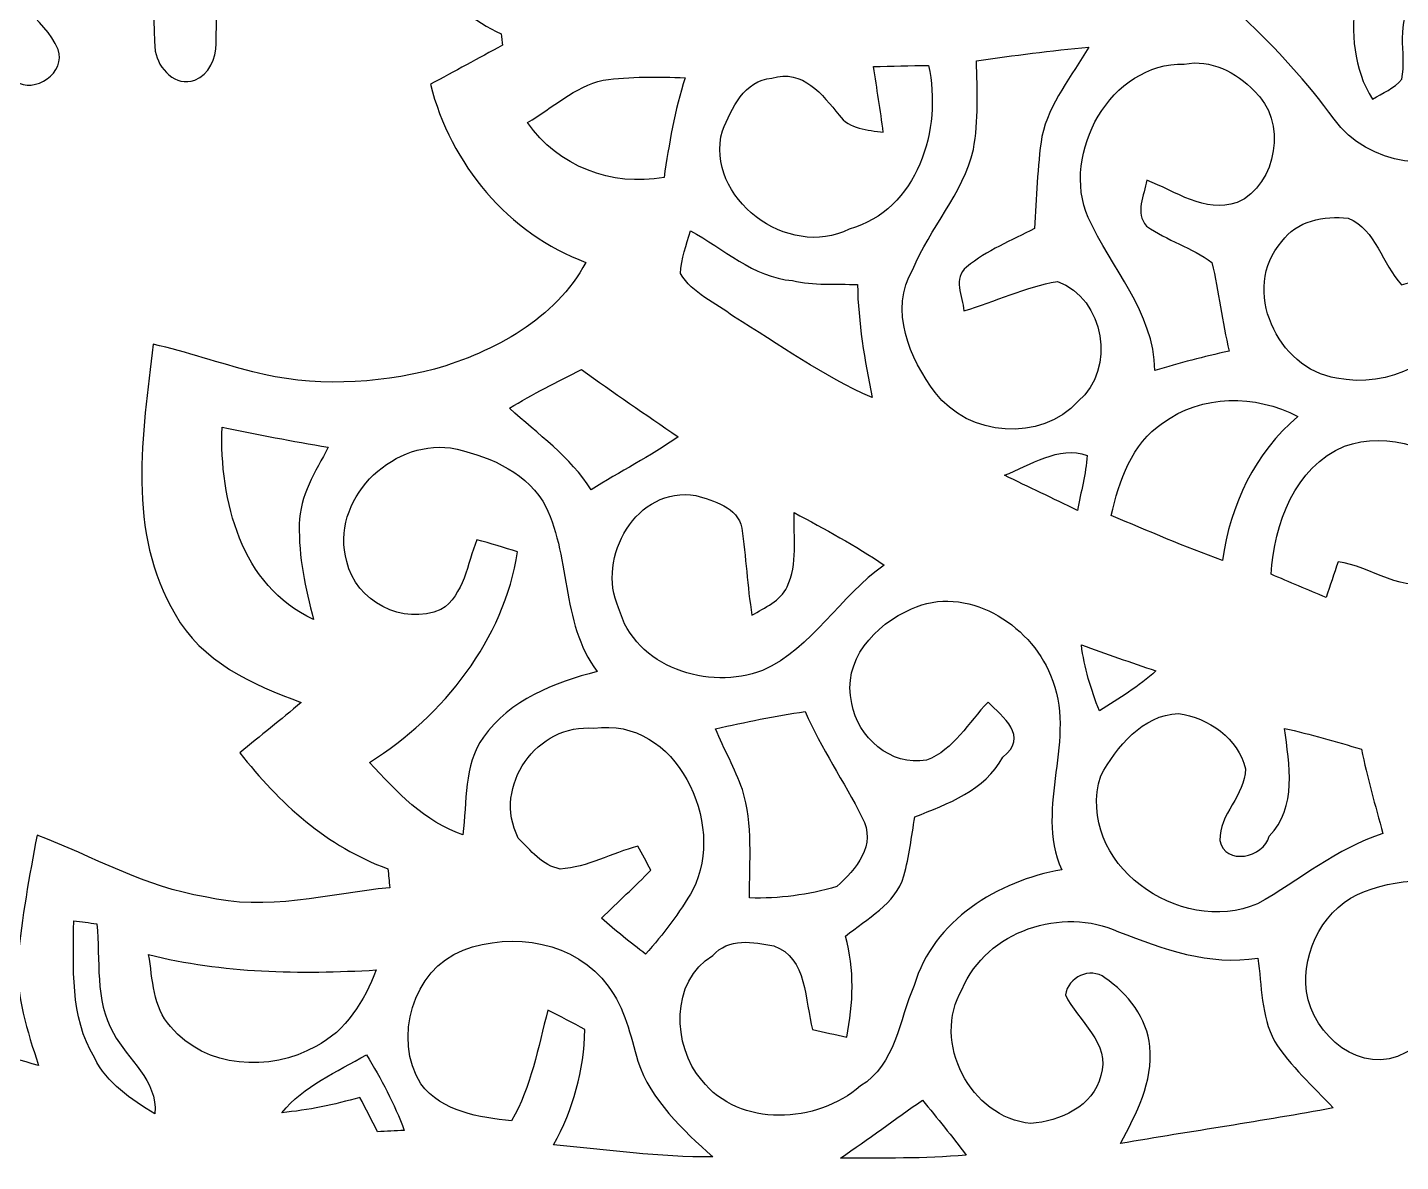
# Model space of a CAD drawing. Header units: centimetres. Extents: x -15.2 to 15.2, y -15.3 to 15.2.
# Drawn here: x -8.37 to 0.16, y -7.15 to -0.11 of the extents above; entities that cross this region are included whole.
import ezdxf

# ---------------------------------------------------------------- set-up
doc = ezdxf.new("R2010")
doc.units = ezdxf.units.CM
doc.header["$MEASUREMENT"] = 0
doc.layers.add('Camada 1', color=7, linetype='Continuous')

msp = doc.modelspace()

# ---------------------------------------------------------------- linework, layer by layer
at = {"layer": 'Camada 1', "color": 167}
for points, knots in [([(-0.56621, 15.02551), (2.22497, 15.15604), (5.03837, 14.45683), (7.46337, 13.07359), (7.46337, 13.07359), (9.34367, 11.98633), (11.00208, 10.50572), (12.25726, 8.72984), (12.25726, 8.72984), (13.19812, 7.40939), (13.92767, 5.93619), (14.39686, 4.38362), (14.39686, 4.38362), (14.76199, 3.21522), (14.93802, 1.99637), (15.02551, 0.77788), (15.02551, 0.77788), (15.1638, -1.61819), (14.6872, -4.03895), (13.70154, -6.22441), (13.70154, -6.22441), (12.89156, -8.02781), (11.69882, -9.64953), (10.26407, -11.00561), (10.26407, -11.00561), (8.77429, -12.40155), (6.99311, -13.48211), (5.0733, -14.17391), (5.0733, -14.17391), (3.88796, -14.599), (2.64513, -14.85547), (1.39206, -14.97048), (1.39206, -14.97048), (-1.63019, -15.27845), (-4.7244, -14.56761), (-7.36247, -13.07712), (-7.36247, -13.07712), (-8.99336, -12.11439), (-10.48068, -10.88778), (-11.65154, -9.39341), (-11.65154, -9.39341), (-13.47435, -7.12964), (-14.60394, -4.32259), (-14.86994, -1.42875), (-14.86994, -1.42875), (-15.19061, 1.68981), (-14.46636, 4.89479), (-12.88662, 7.59742), (-12.88662, 7.59742), (-11.96375, 9.17504), (-10.74879, 10.57839), (-9.32956, 11.7288), (-9.32956, 11.7288), (-7.19667, 13.44859), (-4.58399, 14.5729), (-1.86337, 14.91262), (-1.86337, 14.91262), (-1.43087, 14.95002), (-0.99977, 14.99905), (-0.56621, 15.02551), (-0.56621, 15.02551), (-0.56621, 15.02551), (-0.56621, 15.02551), (-0.56621, 15.02551)], [0, 0, 0, 0, 0.0588235, 0.0588235, 0.0588235, 0.0588235, 0.1176471, 0.1176471, 0.1176471, 0.1176471, 0.1764706, 0.1764706, 0.1764706, 0.1764706, 0.2352941, 0.2352941, 0.2352941, 0.2352941, 0.2941176, 0.2941176, 0.2941176, 0.2941176, 0.3529412, 0.3529412, 0.3529412, 0.3529412, 0.4117647, 0.4117647, 0.4117647, 0.4117647, 0.4705882, 0.4705882, 0.4705882, 0.4705882, 0.5294118, 0.5294118, 0.5294118, 0.5294118, 0.5882353, 0.5882353, 0.5882353, 0.5882353, 0.6470588, 0.6470588, 0.6470588, 0.6470588, 0.7058824, 0.7058824, 0.7058824, 0.7058824, 0.7647059, 0.7647059, 0.7647059, 0.7647059, 0.8235294, 0.8235294, 0.8235294, 0.8235294, 0.8823529, 0.8823529, 0.8823529, 0.8823529, 1, 1, 1, 1]), ([(-8.61624, 1.76671), (-8.62577, 1.26118), (-8.65223, 0.75318), (-8.60249, 0.24871), (-8.60249, 0.24871), (-8.48748, 0.06456), (-8.26982, -0.03916), (-8.18056, -0.24236), (-8.18056, -0.24236), (-8.12659, -0.38418), (-8.32697, -0.52423), (-8.4455, -0.4378), (-8.4455, -0.4378), (-8.58767, -0.34184), (-8.6935, -0.20249), (-8.81662, -0.08502), (-8.81662, -0.08502), (-8.96126, -0.20638), (-9.09673, -0.33973), (-9.2523, -0.44803), (-9.2523, -0.44803), (-9.36907, -0.55033), (-9.53594, -0.31856), (-9.45303, -0.20955), (-9.45303, -0.20955), (-9.36096, -0.00176), (-9.15388, 0.12629), (-9.00924, 0.29528), (-9.00924, 0.29528), (-9.01277, 0.77858), (-9.00994, 1.26224), (-9.03005, 1.74554), (-9.03005, 1.74554), (-9.41705, 1.46156), (-9.72291, 1.08514), (-10.06334, 0.74965), (-10.06334, 0.74965), (-10.06651, 0.45861), (-10.06369, 0.16722), (-10.07745, -0.12383), (-10.07745, -0.12383), (-10.08592, -0.20743), (-10.0711, -0.3362), (-10.15189, -0.39829), (-10.15189, -0.39829), (-10.24255, -0.43674), (-10.34203, -0.40464), (-10.43517, -0.39511), (-10.43517, -0.39511), (-10.45034, -0.15311), (-10.42705, 0.09102), (-10.46515, 0.33126), (-10.46515, 0.33126), (-10.59568, 0.1972), (-10.68952, 0.03598), (-10.77877, -0.12665), (-10.77877, -0.12665), (-10.89096, -0.32456), (-11.09663, -0.43639), (-11.29383, -0.53375), (-11.29383, -0.53375), (-11.29771, -0.55457), (-11.30582, -0.59619), (-11.3097, -0.61701), (-11.3097, -0.61701), (-11.20599, -0.67698), (-11.10015, -0.73378), (-10.99538, -0.79199), (-10.99538, -0.79199), (-11.1065, -0.88089), (-11.23915, -0.93274), (-11.36862, -0.98848), (-11.36862, -0.98848), (-11.37144, -1.01071), (-11.37708, -1.05516), (-11.37991, -1.07703), (-11.37991, -1.07703), (-10.89731, -1.36313), (-10.32616, -1.42416), (-9.77583, -1.38183), (-9.77583, -1.38183), (-9.81075, -1.51447), (-9.85732, -1.65594), (-9.9695, -1.74343), (-9.9695, -1.74343), (-10.12084, -1.85879), (-10.30817, -1.90465), (-10.48914, -1.9491), (-10.48914, -1.9491), (-10.36602, -2.11702), (-10.18611, -2.22709), (-10.02312, -2.35091), (-10.02312, -2.35091), (-10.14801, -2.40736), (-10.2683, -2.48003), (-10.40448, -2.50754), (-10.40448, -2.50754), (-10.61226, -2.59009), (-10.81193, -2.47474), (-11.00843, -2.42182), (-11.00843, -2.42182), (-10.89731, -2.59574), (-10.74173, -2.73368), (-10.60415, -2.88607), (-10.60415, -2.88607), (-10.81052, -3.02683), (-11.06911, -2.98556), (-11.30582, -3.00567), (-11.30582, -3.00567), (-11.02431, -3.37644), (-10.5096, -3.29777), (-10.10497, -3.308), (-10.10497, -3.308), (-10.13107, -3.40607), (-10.15718, -3.50449), (-10.1787, -3.60433), (-10.1787, -3.60433), (-9.78076, -3.7017), (-9.39447, -3.58458), (-9.01771, -3.46675), (-9.01771, -3.46675), (-9.02406, -3.69499), (-9.14541, -3.90772), (-9.33168, -4.0386), (-9.33168, -4.0386), (-9.59203, -4.2986), (-9.98467, -4.17971), (-10.31381, -4.19664), (-10.31381, -4.19664), (-10.16635, -4.39526), (-9.94375, -4.51838), (-9.73067, -4.6355), (-9.73067, -4.6355), (-9.84215, -4.74486), (-9.98255, -4.83694), (-10.14271, -4.84399), (-10.14271, -4.84399), (-10.44293, -4.83729), (-10.7255, -4.72722), (-11.0169, -4.66866), (-11.0169, -4.66866), (-10.96151, -4.81718), (-10.86661, -4.94418), (-10.7696, -5.06765), (-10.7696, -5.06765), (-11.13084, -5.18301), (-11.50091, -5.05954), (-11.8297, -4.90784), (-11.8297, -4.90784), (-11.83499, -5.02391), (-11.84099, -5.13468), (-11.84593, -5.25286), (-11.84593, -5.25286), (-12.10698, -5.1248), (-12.37333, -4.9911), (-12.66825, -4.96641), (-12.66825, -4.96641), (-12.67389, -5.27614), (-12.5857, -5.59047), (-12.40049, -5.84129), (-12.40049, -5.84129), (-12.28513, -5.94431), (-12.09887, -5.89386), (-11.97645, -5.98311), (-11.97645, -5.98311), (-11.83499, -6.12175), (-11.93518, -6.34506), (-11.8297, -6.50064), (-11.8297, -6.50064), (-11.74785, -6.62975), (-11.65472, -6.75428), (-11.53971, -6.85588), (-11.53971, -6.85588), (-11.49562, -6.63116), (-11.43494, -6.40292), (-11.48045, -6.1722), (-11.48045, -6.1722), (-11.49773, -6.03179), (-11.51537, -5.8607), (-11.36826, -5.77709), (-11.36826, -5.77709), (-11.25255, -5.62786), (-11.06099, -5.73687), (-10.96328, -5.84835), (-10.96328, -5.84835), (-10.86379, -5.99264), (-10.98762, -6.16373), (-11.07017, -6.28121), (-11.07017, -6.28121), (-11.21093, -6.45195), (-11.21057, -6.68126), (-11.24021, -6.8894), (-11.24021, -6.8894), (-11.02572, -6.77404), (-10.81088, -6.64316), (-10.66729, -6.44137), (-10.66729, -6.44137), (-10.59392, -6.32707), (-10.45104, -6.23746), (-10.31381, -6.28862), (-10.31381, -6.28862), (-10.14554, -6.33836), (-10.01889, -6.58319), (-10.17834, -6.7183), (-10.17834, -6.7183), (-10.23585, -6.85094), (-10.38472, -6.82837), (-10.49937, -6.84706), (-10.49937, -6.84706), (-10.71421, -6.85659), (-10.8779, -7.02098), (-11.04653, -7.13211), (-11.04653, -7.13211), (-10.9093, -7.23406), (-10.73644, -7.27181), (-10.56958, -7.29227), (-10.56958, -7.29227), (-10.39424, -7.31097), (-10.21927, -7.16986), (-10.04958, -7.26193), (-10.04958, -7.26193), (-9.91341, -7.37623), (-9.89259, -7.62459), (-10.04217, -7.73783), (-10.04217, -7.73783), (-10.15118, -7.83519), (-10.30041, -7.73924), (-10.414, -7.69303), (-10.414, -7.69303), (-10.63554, -7.57449), (-10.88425, -7.51699), (-11.13331, -7.49512), (-11.13331, -7.49512), (-11.08357, -7.63623), (-11.00737, -7.7657), (-10.92764, -7.89234), (-10.92764, -7.89234), (-10.8331, -8.04827), (-10.61755, -8.07896), (-10.53888, -8.24794), (-10.53888, -8.24794), (-10.45104, -8.40387), (-10.70187, -8.55874), (-10.58157, -8.70902), (-10.58157, -8.70902), (-10.44258, -8.90764), (-10.26195, -9.07344), (-10.09615, -9.24983), (-10.09615, -9.24983), (-9.52147, -9.84179), (-8.9348, -10.43164), (-8.24477, -10.8906), (-8.24477, -10.8906), (-7.80062, -11.25185), (-7.35013, -11.64026), (-6.78074, -11.78489), (-6.78074, -11.78489), (-6.30731, -11.84734), (-5.84341, -11.70023), (-5.37845, -11.63391), (-5.37845, -11.63391), (-4.77167, -11.58557), (-4.16701, -11.67518), (-3.56835, -11.76091), (-3.56835, -11.76091), (-3.25826, -11.80818), (-2.94181, -11.89426), (-2.62678, -11.83922), (-2.62678, -11.83922), (-2.43064, -11.77996), (-2.28212, -11.61239), (-2.17734, -11.4427), (-2.17734, -11.4427), (-1.94169, -11.11215), (-1.86161, -10.6994), (-1.83056, -10.30252), (-1.83056, -10.30252), (-2.08527, -10.41612), (-2.30964, -10.58686), (-2.56681, -10.69587), (-2.56681, -10.69587), (-2.71357, -10.75725), (-2.90054, -10.75267), (-3.02507, -10.64613), (-3.02507, -10.64613), (-3.21134, -10.49126), (-3.36656, -10.30429), (-3.51437, -10.11379), (-3.51437, -10.11379), (-3.87491, -10.30393), (-4.24392, -10.56393), (-4.67431, -10.49655), (-4.67431, -10.49655), (-5.00451, -10.50114), (-5.24969, -10.23091), (-5.3975, -9.96491), (-5.3975, -9.96491), (-5.7404, -10.00019), (-6.09459, -10.08133), (-6.43043, -9.95362), (-6.43043, -9.95362), (-6.7758, -9.82274), (-7.16351, -9.71409), (-7.41504, -9.42587), (-7.41504, -9.42587), (-7.55121, -9.29993), (-7.45843, -9.11084), (-7.44185, -8.95421), (-7.44185, -8.95421), (-7.6835, -8.91716), (-7.92515, -8.87271), (-8.15552, -8.78981), (-8.15552, -8.78981), (-8.67481, -8.60531), (-9.08509, -8.17774), (-9.29922, -7.67539), (-9.29922, -7.67539), (-9.48231, -7.25064), (-9.6901, -6.78533), (-9.54934, -6.31507), (-9.54934, -6.31507), (-9.11543, -6.25722), (-8.7122, -6.44807), (-8.30227, -6.55602), (-8.30227, -6.55602), (-8.37001, -6.3433), (-8.44374, -6.12422), (-8.42998, -5.89774), (-8.42998, -5.89774), (-8.40705, -5.63774), (-8.35801, -5.38092), (-8.31109, -5.12445), (-8.31109, -5.12445), (-7.96502, -5.25639), (-7.63729, -5.44971), (-7.26652, -5.50827), (-7.26652, -5.50827), (-6.88622, -5.60176), (-6.49817, -5.49063), (-6.11858, -5.45183), (-6.11858, -5.45183), (-6.12281, -5.41196), (-6.12669, -5.37281), (-6.13057, -5.33365), (-6.13057, -5.33365), (-6.50699, -5.19994), (-6.80791, -4.92337), (-7.05026, -4.61327), (-7.05026, -4.61327), (-6.92432, -4.50779), (-6.79344, -4.40831), (-6.66997, -4.30001), (-6.66997, -4.30001), (-6.97089, -4.19135), (-7.29192, -4.04495), (-7.45243, -3.75179), (-7.45243, -3.75179), (-7.75688, -3.24803), (-7.65528, -2.6289), (-7.58896, -2.07504), (-7.58896, -2.07504), (-7.37976, -2.1209), (-7.17762, -2.19357), (-6.96983, -2.24578), (-6.96983, -2.24578), (-6.60083, -2.34174), (-6.20818, -2.32304), (-5.84094, -2.22956), (-5.84094, -2.22956), (-5.46876, -2.12055), (-5.09023, -1.91982), (-4.89973, -1.56563), (-4.89973, -1.56563), (-5.38127, -1.38924), (-5.74287, -0.95215), (-5.86564, -0.45896), (-5.86564, -0.45896), (-5.71641, -0.37924), (-5.56824, -0.29704), (-5.41902, -0.21696), (-5.41902, -0.21696), (-5.42114, -0.19897), (-5.42466, -0.16298), (-5.42678, -0.14534), (-5.42678, -0.14534), (-5.7658, 0.01411), (-5.99863, 0.30939), (-6.19584, 0.61701), (-6.19584, 0.61701), (-6.43502, 0.6156), (-6.67385, 0.61242), (-6.91303, 0.60713), (-6.91303, 0.60713), (-6.82554, 0.50765), (-6.71371, 0.42228), (-6.66186, 0.29669), (-6.66186, 0.29669), (-6.67385, 0.2092), (-6.71936, 0.13123), (-6.75323, 0.05045), (-6.75323, 0.05045), (-6.91092, 0.11712), (-7.05097, 0.21555), (-7.19314, 0.30833), (-7.19314, 0.30833), (-7.20055, 0.13688), (-7.1942, -0.03422), (-7.19772, -0.20638), (-7.19772, -0.20638), (-7.2009, -0.29633), (-7.23829, -0.4004), (-7.33072, -0.43251), (-7.33072, -0.43251), (-7.44855, -0.47943), (-7.55862, -0.36195), (-7.5759, -0.25329), (-7.5759, -0.25329), (-7.6073, 0.07973), (-7.54768, 0.42122), (-7.61365, 0.75036), (-7.61365, 0.75036), (-7.92268, 1.11019), (-8.2677, 1.44357), (-8.61624, 1.76671), (-8.61624, 1.76671), (-8.61624, 1.76671), (-8.61624, 1.76671), (-8.61624, 1.76671)], [0, 0, 0, 0, 0.0092593, 0.0092593, 0.0092593, 0.0092593, 0.0185185, 0.0185185, 0.0185185, 0.0185185, 0.0277778, 0.0277778, 0.0277778, 0.0277778, 0.037037, 0.037037, 0.037037, 0.037037, 0.0462963, 0.0462963, 0.0462963, 0.0462963, 0.0555556, 0.0555556, 0.0555556, 0.0555556, 0.0648148, 0.0648148, 0.0648148, 0.0648148, 0.0740741, 0.0740741, 0.0740741, 0.0740741, 0.0833333, 0.0833333, 0.0833333, 0.0833333, 0.0925926, 0.0925926, 0.0925926, 0.0925926, 0.1018519, 0.1018519, 0.1018519, 0.1018519, 0.1111111, 0.1111111, 0.1111111, 0.1111111, 0.1203704, 0.1203704, 0.1203704, 0.1203704, 0.1296296, 0.1296296, 0.1296296, 0.1296296, 0.1388889, 0.1388889, 0.1388889, 0.1388889, 0.1481481, 0.1481481, 0.1481481, 0.1481481, 0.1574074, 0.1574074, 0.1574074, 0.1574074, 0.1666667, 0.1666667, 0.1666667, 0.1666667, 0.1759259, 0.1759259, 0.1759259, 0.1759259, 0.1851852, 0.1851852, 0.1851852, 0.1851852, 0.1944444, 0.1944444, 0.1944444, 0.1944444, 0.2037037, 0.2037037, 0.2037037, 0.2037037, 0.212963, 0.212963, 0.212963, 0.212963, 0.2222222, 0.2222222, 0.2222222, 0.2222222, 0.2314815, 0.2314815, 0.2314815, 0.2314815, 0.2407407, 0.2407407, 0.2407407, 0.2407407, 0.25, 0.25, 0.25, 0.25, 0.2592593, 0.2592593, 0.2592593, 0.2592593, 0.2685185, 0.2685185, 0.2685185, 0.2685185, 0.2777778, 0.2777778, 0.2777778, 0.2777778, 0.287037, 0.287037, 0.287037, 0.287037, 0.2962963, 0.2962963, 0.2962963, 0.2962963, 0.3055556, 0.3055556, 0.3055556, 0.3055556, 0.3148148, 0.3148148, 0.3148148, 0.3148148, 0.3240741, 0.3240741, 0.3240741, 0.3240741, 0.3333333, 0.3333333, 0.3333333, 0.3333333, 0.3425926, 0.3425926, 0.3425926, 0.3425926, 0.3518519, 0.3518519, 0.3518519, 0.3518519, 0.3611111, 0.3611111, 0.3611111, 0.3611111, 0.3703704, 0.3703704, 0.3703704, 0.3703704, 0.3796296, 0.3796296, 0.3796296, 0.3796296, 0.3888889, 0.3888889, 0.3888889, 0.3888889, 0.3981481, 0.3981481, 0.3981481, 0.3981481, 0.4074074, 0.4074074, 0.4074074, 0.4074074, 0.4166667, 0.4166667, 0.4166667, 0.4166667, 0.4259259, 0.4259259, 0.4259259, 0.4259259, 0.4351852, 0.4351852, 0.4351852, 0.4351852, 0.4444444, 0.4444444, 0.4444444, 0.4444444, 0.4537037, 0.4537037, 0.4537037, 0.4537037, 0.462963, 0.462963, 0.462963, 0.462963, 0.4722222, 0.4722222, 0.4722222, 0.4722222, 0.4814815, 0.4814815, 0.4814815, 0.4814815, 0.4907407, 0.4907407, 0.4907407, 0.4907407, 0.5, 0.5, 0.5, 0.5, 0.5092593, 0.5092593, 0.5092593, 0.5092593, 0.5185185, 0.5185185, 0.5185185, 0.5185185, 0.5277778, 0.5277778, 0.5277778, 0.5277778, 0.537037, 0.537037, 0.537037, 0.537037, 0.5462963, 0.5462963, 0.5462963, 0.5462963, 0.5555556, 0.5555556, 0.5555556, 0.5555556, 0.5648148, 0.5648148, 0.5648148, 0.5648148, 0.5740741, 0.5740741, 0.5740741, 0.5740741, 0.5833333, 0.5833333, 0.5833333, 0.5833333, 0.5925926, 0.5925926, 0.5925926, 0.5925926, 0.6018519, 0.6018519, 0.6018519, 0.6018519, 0.6111111, 0.6111111, 0.6111111, 0.6111111, 0.6203704, 0.6203704, 0.6203704, 0.6203704, 0.6296296, 0.6296296, 0.6296296, 0.6296296, 0.6388889, 0.6388889, 0.6388889, 0.6388889, 0.6481481, 0.6481481, 0.6481481, 0.6481481, 0.6574074, 0.6574074, 0.6574074, 0.6574074, 0.6666667, 0.6666667, 0.6666667, 0.6666667, 0.6759259, 0.6759259, 0.6759259, 0.6759259, 0.6851852, 0.6851852, 0.6851852, 0.6851852, 0.6944444, 0.6944444, 0.6944444, 0.6944444, 0.7037037, 0.7037037, 0.7037037, 0.7037037, 0.712963, 0.712963, 0.712963, 0.712963, 0.7222222, 0.7222222, 0.7222222, 0.7222222, 0.7314815, 0.7314815, 0.7314815, 0.7314815, 0.7407407, 0.7407407, 0.7407407, 0.7407407, 0.75, 0.75, 0.75, 0.75, 0.7592593, 0.7592593, 0.7592593, 0.7592593, 0.7685185, 0.7685185, 0.7685185, 0.7685185, 0.7777778, 0.7777778, 0.7777778, 0.7777778, 0.787037, 0.787037, 0.787037, 0.787037, 0.7962963, 0.7962963, 0.7962963, 0.7962963, 0.8055556, 0.8055556, 0.8055556, 0.8055556, 0.8148148, 0.8148148, 0.8148148, 0.8148148, 0.8240741, 0.8240741, 0.8240741, 0.8240741, 0.8333333, 0.8333333, 0.8333333, 0.8333333, 0.8425926, 0.8425926, 0.8425926, 0.8425926, 0.8518519, 0.8518519, 0.8518519, 0.8518519, 0.8611111, 0.8611111, 0.8611111, 0.8611111, 0.8703704, 0.8703704, 0.8703704, 0.8703704, 0.8796296, 0.8796296, 0.8796296, 0.8796296, 0.8888889, 0.8888889, 0.8888889, 0.8888889, 0.8981481, 0.8981481, 0.8981481, 0.8981481, 0.9074074, 0.9074074, 0.9074074, 0.9074074, 0.9166667, 0.9166667, 0.9166667, 0.9166667, 0.9259259, 0.9259259, 0.9259259, 0.9259259, 0.9351852, 0.9351852, 0.9351852, 0.9351852, 0.9444444, 0.9444444, 0.9444444, 0.9444444, 0.9537037, 0.9537037, 0.9537037, 0.9537037, 0.962963, 0.962963, 0.962963, 0.962963, 0.9722222, 0.9722222, 0.9722222, 0.9722222, 0.9814815, 0.9814815, 0.9814815, 0.9814815, 1, 1, 1, 1]), ([(0.25259, 0.06385), (0.12277, -0.06668), (0.20567, -0.26458), (0.17039, -0.42721), (0.17039, -0.42721), (0.12382, -0.48542), (0.05115, -0.51329), (-0.01058, -0.55139), (-0.01058, -0.55139), (-0.13264, -0.36124), (-0.14323, -0.13617), (-0.11712, 0.08184), (-0.11712, 0.08184), (-0.35137, 0.05115), (-0.58279, 0.00071), (-0.81492, -0.04163), (-0.81492, -0.04163), (-0.6096, -0.23707), (-0.41663, -0.44521), (-0.25012, -0.67557), (-0.25012, -0.67557), (-0.03563, -0.96943), (0.39052, -1.01706), (0.6925, -0.83608), (0.6925, -0.83608), (1.01177, -0.68404), (1.08797, -0.21414), (0.85019, 0.03881), (0.85019, 0.03881), (0.70556, 0.21414), (0.40852, 0.23319), (0.25259, 0.06385), (0.25259, 0.06385), (0.25259, 0.06385), (0.25259, 0.06385), (0.25259, 0.06385)], [0, 0, 0, 0, 0.1, 0.1, 0.1, 0.1, 0.2, 0.2, 0.2, 0.2, 0.3, 0.3, 0.3, 0.3, 0.4, 0.4, 0.4, 0.4, 0.5, 0.5, 0.5, 0.5, 0.6, 0.6, 0.6, 0.6, 0.7, 0.7, 0.7, 0.7, 0.8, 0.8, 0.8, 0.8, 1, 1, 1, 1]), ([(-2.47297, -0.31397), (-2.46627, -0.49777), (-2.45957, -0.68227), (-2.49132, -0.86501), (-2.49132, -0.86501), (-2.55693, -1.14124), (-2.7619, -1.35114), (-2.86773, -1.60937), (-2.86773, -1.60937), (-3.01837, -1.85879), (-2.88678, -2.16676), (-2.72803, -2.37525), (-2.72803, -2.37525), (-2.52377, -2.6483), (-2.0701, -2.6864), (-1.84009, -2.42852), (-1.84009, -2.42852), (-1.60443, -2.2285), (-1.67323, -1.79211), (-1.96956, -1.68381), (-1.96956, -1.68381), (-2.17029, -1.7205), (-2.3562, -1.80834), (-2.55023, -1.8669), (-2.55023, -1.8669), (-2.55799, -1.778), (-2.62043, -1.66194), (-2.5333, -1.59491), (-2.5333, -1.59491), (-2.40877, -1.49049), (-2.25425, -1.43051), (-2.11102, -1.35573), (-2.11102, -1.35573), (-2.09938, -1.16452), (-2.09479, -0.97296), (-2.06587, -0.78387), (-2.06587, -0.78387), (-2.02036, -0.57573), (-1.87925, -0.40746), (-1.77377, -0.22754), (-1.77377, -0.22754), (-2.00766, -0.24906), (-2.24049, -0.27975), (-2.47297, -0.31397), (-2.47297, -0.31397), (-2.47297, -0.31397), (-2.47297, -0.31397), (-2.47297, -0.31397)], [0, 0, 0, 0, 0.0769231, 0.0769231, 0.0769231, 0.0769231, 0.1538462, 0.1538462, 0.1538462, 0.1538462, 0.2307692, 0.2307692, 0.2307692, 0.2307692, 0.3076923, 0.3076923, 0.3076923, 0.3076923, 0.3846154, 0.3846154, 0.3846154, 0.3846154, 0.4615385, 0.4615385, 0.4615385, 0.4615385, 0.5384615, 0.5384615, 0.5384615, 0.5384615, 0.6153846, 0.6153846, 0.6153846, 0.6153846, 0.6923077, 0.6923077, 0.6923077, 0.6923077, 0.7692308, 0.7692308, 0.7692308, 0.7692308, 0.8461538, 0.8461538, 0.8461538, 0.8461538, 1, 1, 1, 1]), ([(-1.77765, -1.28658), (-1.63548, -1.60196), (-1.36948, -1.8729), (-1.36313, -2.23838), (-1.36313, -2.23838), (-1.21144, -2.19146), (-1.05833, -2.15089), (-0.90276, -2.11808), (-0.90276, -2.11808), (-0.94333, -1.93569), (-0.96696, -1.74872), (-1.00859, -1.56704), (-1.00859, -1.56704), (-1.13312, -1.47426), (-1.28834, -1.43087), (-1.41464, -1.33985), (-1.41464, -1.33985), (-1.49084, -1.26048), (-1.4284, -1.14688), (-1.41429, -1.05551), (-1.41429, -1.05551), (-1.23261, -1.12148), (-1.05763, -1.2633), (-0.85231, -1.19451), (-0.85231, -1.19451), (-0.60008, -1.08021), (-0.5401, -0.68439), (-0.74648, -0.49918), (-0.74648, -0.49918), (-0.85725, -0.387), (-1.01671, -0.2988), (-1.18075, -0.33443), (-1.18075, -0.33443), (-1.63618, -0.32103), (-1.95157, -0.89006), (-1.77765, -1.28658), (-1.77765, -1.28658), (-1.77765, -1.28658), (-1.77765, -1.28658), (-1.77765, -1.28658)], [0, 0, 0, 0, 0.0909091, 0.0909091, 0.0909091, 0.0909091, 0.1818182, 0.1818182, 0.1818182, 0.1818182, 0.2727273, 0.2727273, 0.2727273, 0.2727273, 0.3636364, 0.3636364, 0.3636364, 0.3636364, 0.4545455, 0.4545455, 0.4545455, 0.4545455, 0.5454545, 0.5454545, 0.5454545, 0.5454545, 0.6363636, 0.6363636, 0.6363636, 0.6363636, 0.7272727, 0.7272727, 0.7272727, 0.7272727, 0.8181818, 0.8181818, 0.8181818, 0.8181818, 1, 1, 1, 1]), ([(-4.79178, -0.43321), (-4.97029, -0.47449), (-5.10858, -0.60713), (-5.26239, -0.69709), (-5.26239, -0.69709), (-5.07471, -0.96873), (-4.74098, -1.09573), (-4.41396, -1.03893), (-4.41396, -1.03893), (-4.38326, -0.82938), (-4.34904, -0.62018), (-4.28237, -0.41875), (-4.28237, -0.41875), (-4.45206, -0.41169), (-4.62351, -0.41063), (-4.79178, -0.43321), (-4.79178, -0.43321), (-4.79178, -0.43321), (-4.79178, -0.43321), (-4.79178, -0.43321)], [0, 0, 0, 0, 0.1666667, 0.1666667, 0.1666667, 0.1666667, 0.3333333, 0.3333333, 0.3333333, 0.3333333, 0.5, 0.5, 0.5, 0.5, 0.6666667, 0.6666667, 0.6666667, 0.6666667, 1, 1, 1, 1]), ([(-3.11291, -0.34925), (-3.09069, -0.48542), (-3.06987, -0.62018), (-3.05118, -0.75741), (-3.05118, -0.75741), (-3.14854, -0.7426), (-3.2639, -0.73942), (-3.32599, -0.65017), (-3.32599, -0.65017), (-3.429, -0.52529), (-3.55247, -0.36089), (-3.74333, -0.42157), (-3.74333, -0.42157), (-3.91442, -0.43251), (-3.99486, -0.61031), (-4.0513, -0.74754), (-4.0513, -0.74754), (-4.16595, -1.16558), (-3.64102, -1.55293), (-3.2639, -1.35855), (-3.2639, -1.35855), (-2.83669, -1.2446), (-2.68288, -0.73378), (-2.77036, -0.34184), (-2.77036, -0.34184), (-2.88431, -0.34325), (-2.99967, -0.34502), (-3.11291, -0.34925), (-3.11291, -0.34925), (-3.11291, -0.34925), (-3.11291, -0.34925), (-3.11291, -0.34925)], [0, 0, 0, 0, 0.1111111, 0.1111111, 0.1111111, 0.1111111, 0.2222222, 0.2222222, 0.2222222, 0.2222222, 0.3333333, 0.3333333, 0.3333333, 0.3333333, 0.4444444, 0.4444444, 0.4444444, 0.4444444, 0.5555556, 0.5555556, 0.5555556, 0.5555556, 0.6666667, 0.6666667, 0.6666667, 0.6666667, 0.7777778, 0.7777778, 0.7777778, 0.7777778, 1, 1, 1, 1]), ([(0.26987, -1.2827), (0.31256, -1.39277), (0.35207, -1.50389), (0.38911, -1.61643), (0.38911, -1.61643), (0.31785, -1.64994), (0.2473, -1.68804), (0.16969, -1.70498), (0.16969, -1.70498), (0.04727, -1.57621), (0.01376, -1.36454), (-0.16263, -1.29011), (-0.16263, -1.29011), (-0.30974, -1.276), (-0.48507, -1.30598), (-0.57397, -1.43651), (-0.57397, -1.43651), (-0.83467, -1.72755), (-0.60078, -2.22956), (-0.23495, -2.28494), (-0.23495, -2.28494), (0.08714, -2.35162), (0.43392, -2.17699), (0.56938, -1.87784), (0.56938, -1.87784), (0.68933, -1.66652), (0.6417, -1.41393), (0.64347, -1.18392), (0.64347, -1.18392), (0.51858, -1.21461), (0.39405, -1.24883), (0.26987, -1.2827), (0.26987, -1.2827), (0.26987, -1.2827), (0.26987, -1.2827), (0.26987, -1.2827)], [0, 0, 0, 0, 0.1, 0.1, 0.1, 0.1, 0.2, 0.2, 0.2, 0.2, 0.3, 0.3, 0.3, 0.3, 0.4, 0.4, 0.4, 0.4, 0.5, 0.5, 0.5, 0.5, 0.6, 0.6, 0.6, 0.6, 0.7, 0.7, 0.7, 0.7, 0.8, 0.8, 0.8, 0.8, 1, 1, 1, 1]), ([(-4.25027, -1.36948), (-4.2739, -1.45697), (-4.30883, -1.54376), (-4.3113, -1.63548), (-4.3113, -1.63548), (-4.23863, -1.75966), (-4.09152, -1.81645), (-3.9818, -1.90253), (-3.9818, -1.90253), (-3.69852, -2.07539), (-3.42653, -2.2733), (-3.12103, -2.4063), (-3.12103, -2.4063), (-3.16618, -2.17382), (-3.20816, -1.94028), (-3.21169, -1.70286), (-3.21169, -1.70286), (-3.3468, -1.70004), (-3.48368, -1.70886), (-3.61633, -1.67922), (-3.61633, -1.67922), (-3.86186, -1.6577), (-4.04283, -1.4799), (-4.25027, -1.36948), (-4.25027, -1.36948), (-4.25027, -1.36948), (-4.25027, -1.36948), (-4.25027, -1.36948)], [0, 0, 0, 0, 0.125, 0.125, 0.125, 0.125, 0.25, 0.25, 0.25, 0.25, 0.375, 0.375, 0.375, 0.375, 0.5, 0.5, 0.5, 0.5, 0.625, 0.625, 0.625, 0.625, 0.75, 0.75, 0.75, 0.75, 1, 1, 1, 1]), ([(-5.37563, -2.47227), (-5.19818, -2.63384), (-4.99639, -2.77248), (-4.86692, -2.97991), (-4.86692, -2.97991), (-4.68948, -2.86526), (-4.49898, -2.77248), (-4.32717, -2.64971), (-4.32717, -2.64971), (-4.52826, -2.51178), (-4.72969, -2.3749), (-4.92689, -2.23167), (-4.92689, -2.23167), (-5.07894, -2.30752), (-5.23028, -2.38407), (-5.37563, -2.47227), (-5.37563, -2.47227), (-5.37563, -2.47227), (-5.37563, -2.47227), (-5.37563, -2.47227)], [0, 0, 0, 0, 0.1666667, 0.1666667, 0.1666667, 0.1666667, 0.3333333, 0.3333333, 0.3333333, 0.3333333, 0.5, 0.5, 0.5, 0.5, 0.6666667, 0.6666667, 0.6666667, 0.6666667, 1, 1, 1, 1]), ([(-1.31551, -2.56505), (-1.50777, -2.69205), (-1.58679, -2.92453), (-1.63442, -3.13937), (-1.63442, -3.13937), (-1.40476, -3.23391), (-1.17757, -3.33587), (-0.94298, -3.41771), (-0.94298, -3.41771), (-0.89676, -3.07305), (-0.74048, -2.74955), (-0.47519, -2.52271), (-0.47519, -2.52271), (-0.73801, -2.38548), (-1.0728, -2.38513), (-1.31551, -2.56505), (-1.31551, -2.56505), (-1.31551, -2.56505), (-1.31551, -2.56505), (-1.31551, -2.56505)], [0, 0, 0, 0, 0.1666667, 0.1666667, 0.1666667, 0.1666667, 0.3333333, 0.3333333, 0.3333333, 0.3333333, 0.5, 0.5, 0.5, 0.5, 0.6666667, 0.6666667, 0.6666667, 0.6666667, 1, 1, 1, 1]), ([(-7.16139, -2.58939), (-7.17621, -3.04588), (-7.04533, -3.5754), (-6.59236, -3.78531), (-6.59236, -3.78531), (-6.64281, -3.59234), (-6.6862, -3.39443), (-6.68091, -3.1937), (-6.68091, -3.1937), (-6.67844, -3.01519), (-6.58036, -2.86597), (-6.50099, -2.71463), (-6.50099, -2.71463), (-6.72218, -2.67758), (-6.94196, -2.63525), (-7.16139, -2.58939), (-7.16139, -2.58939), (-7.16139, -2.58939), (-7.16139, -2.58939), (-7.16139, -2.58939)], [0, 0, 0, 0, 0.1666667, 0.1666667, 0.1666667, 0.1666667, 0.3333333, 0.3333333, 0.3333333, 0.3333333, 0.5, 0.5, 0.5, 0.5, 0.6666667, 0.6666667, 0.6666667, 0.6666667, 1, 1, 1, 1]), ([(-0.18591, -2.70757), (-0.49601, -2.83986), (-0.62054, -3.19158), (-0.641, -3.50414), (-0.641, -3.50414), (-0.5274, -3.55247), (-0.41275, -3.6001), (-0.29916, -3.64913), (-0.29916, -3.64913), (-0.27446, -3.5747), (-0.25012, -3.50061), (-0.22472, -3.42688), (-0.22472, -3.42688), (-0.02223, -3.45017), (0.18627, -3.64067), (0.39299, -3.53272), (0.39299, -3.53272), (0.56162, -3.41842), (0.64629, -3.16442), (0.54822, -2.97921), (0.54822, -2.97921), (0.43674, -2.70122), (0.07691, -2.61655), (-0.18591, -2.70757), (-0.18591, -2.70757), (-0.18591, -2.70757), (-0.18591, -2.70757), (-0.18591, -2.70757)], [0, 0, 0, 0, 0.125, 0.125, 0.125, 0.125, 0.25, 0.25, 0.25, 0.25, 0.375, 0.375, 0.375, 0.375, 0.5, 0.5, 0.5, 0.5, 0.625, 0.625, 0.625, 0.625, 0.75, 0.75, 0.75, 0.75, 1, 1, 1, 1]), ([(-6.38598, -3.42441), (-6.33342, -3.67206), (-6.03497, -3.82517), (-5.80143, -3.72392), (-5.80143, -3.72392), (-5.65503, -3.63185), (-5.63809, -3.43606), (-5.57706, -3.29071), (-5.57706, -3.29071), (-5.49416, -3.31082), (-5.40738, -3.33975), (-5.32412, -3.36409), (-5.32412, -3.36409), (-5.40949, -3.91266), (-5.78344, -4.38115), (-6.24381, -4.6736), (-6.24381, -4.6736), (-6.07836, -4.85493), (-5.90197, -5.0419), (-5.66385, -5.12304), (-5.66385, -5.12304), (-5.63845, -4.91807), (-5.66244, -4.693), (-5.53685, -4.51626), (-5.53685, -4.51626), (-5.37316, -4.2859), (-5.09341, -4.17513), (-4.82918, -4.1088), (-4.82918, -4.1088), (-5.06307, -3.79871), (-4.98722, -3.38067), (-5.16643, -3.04941), (-5.16643, -3.04941), (-5.29449, -2.85362), (-5.52203, -2.7626), (-5.74216, -2.71886), (-5.74216, -2.71886), (-6.11576, -2.67088), (-6.49217, -3.04624), (-6.38598, -3.42441), (-6.38598, -3.42441), (-6.38598, -3.42441), (-6.38598, -3.42441), (-6.38598, -3.42441)], [0, 0, 0, 0, 0.0833333, 0.0833333, 0.0833333, 0.0833333, 0.1666667, 0.1666667, 0.1666667, 0.1666667, 0.25, 0.25, 0.25, 0.25, 0.3333333, 0.3333333, 0.3333333, 0.3333333, 0.4166667, 0.4166667, 0.4166667, 0.4166667, 0.5, 0.5, 0.5, 0.5, 0.5833333, 0.5833333, 0.5833333, 0.5833333, 0.6666667, 0.6666667, 0.6666667, 0.6666667, 0.75, 0.75, 0.75, 0.75, 0.8333333, 0.8333333, 0.8333333, 0.8333333, 1, 1, 1, 1]), ([(-2.29905, -2.8889), (-2.14771, -2.96157), (-1.99602, -3.03354), (-1.84503, -3.10691), (-1.84503, -3.10691), (-1.8228, -2.99297), (-1.79282, -2.88114), (-1.78364, -2.76578), (-1.78364, -2.76578), (-1.96286, -2.69981), (-2.13678, -2.82928), (-2.29905, -2.8889), (-2.29905, -2.8889), (-2.29905, -2.8889), (-2.29905, -2.8889), (-2.29905, -2.8889)], [0, 0, 0, 0, 0.2, 0.2, 0.2, 0.2, 0.4, 0.4, 0.4, 0.4, 0.6, 0.6, 0.6, 0.6, 1, 1, 1, 1]), ([(-4.69618, -3.71228), (-4.59564, -4.08552), (-4.13561, -4.2291), (-3.80189, -4.1021), (-3.80189, -4.1021), (-3.48862, -3.96099), (-3.32246, -3.63855), (-3.04518, -3.44734), (-3.04518, -3.44734), (-3.22404, -3.32599), (-3.41454, -3.22298), (-3.60504, -3.12103), (-3.60504, -3.12103), (-3.61068, -3.27484), (-3.58105, -3.43923), (-3.64949, -3.58246), (-3.64949, -3.58246), (-3.69147, -3.67171), (-3.78813, -3.71052), (-3.8675, -3.75849), (-3.8675, -3.75849), (-3.89749, -3.57893), (-3.90384, -3.39619), (-3.93136, -3.21663), (-3.93136, -3.21663), (-3.95464, -3.08857), (-4.10951, -3.04482), (-4.2164, -3.01519), (-4.2164, -3.01519), (-4.58294, -2.94958), (-4.83835, -3.40325), (-4.69618, -3.71228), (-4.69618, -3.71228), (-4.69618, -3.71228), (-4.69618, -3.71228), (-4.69618, -3.71228)], [0, 0, 0, 0, 0.1, 0.1, 0.1, 0.1, 0.2, 0.2, 0.2, 0.2, 0.3, 0.3, 0.3, 0.3, 0.4, 0.4, 0.4, 0.4, 0.5, 0.5, 0.5, 0.5, 0.6, 0.6, 0.6, 0.6, 0.7, 0.7, 0.7, 0.7, 0.8, 0.8, 0.8, 0.8, 1, 1, 1, 1]), ([(-2.8762, -3.71969), (-3.10303, -3.81423), (-3.31223, -4.04319), (-3.24661, -4.30636), (-3.24661, -4.30636), (-3.21169, -4.5152), (-3.00355, -4.70112), (-2.78377, -4.65878), (-2.78377, -4.65878), (-2.61091, -4.5974), (-2.52307, -4.42242), (-2.39995, -4.29895), (-2.39995, -4.29895), (-2.30999, -4.38609), (-2.14242, -4.5145), (-2.30928, -4.64009), (-2.30928, -4.64009), (-2.41723, -4.84999), (-2.65289, -4.92901), (-2.85538, -5.01227), (-2.85538, -5.01227), (-2.87549, -5.13468), (-2.89137, -5.25745), (-2.92276, -5.3788), (-2.92276, -5.3788), (-2.97533, -5.55696), (-3.15524, -5.64162), (-3.28577, -5.75381), (-3.28577, -5.75381), (-3.23003, -5.95947), (-3.23674, -6.17255), (-3.27872, -6.38069), (-3.27872, -6.38069), (-3.34963, -6.36482), (-3.41983, -6.34929), (-3.49038, -6.33377), (-3.49038, -6.33377), (-3.53977, -6.1595), (-3.52178, -5.88257), (-3.73239, -5.81378), (-3.73239, -5.81378), (-3.85904, -5.78767), (-4.01496, -5.76227), (-4.11127, -5.8741), (-4.11127, -5.8741), (-4.37727, -6.03285), (-4.36245, -6.43255), (-4.18006, -6.6488), (-4.18006, -6.6488), (-3.94476, -6.94584), (-3.46322, -6.92009), (-3.19334, -6.68408), (-3.19334, -6.68408), (-2.97321, -6.55038), (-2.95487, -6.27556), (-2.85926, -6.06002), (-2.85926, -6.06002), (-2.74249, -5.65538), (-2.33856, -5.40844), (-1.94239, -5.3407), (-1.94239, -5.3407), (-2.11773, -4.94347), (-1.83974, -4.52755), (-2.01154, -4.13068), (-2.01154, -4.13068), (-2.14136, -3.81282), (-2.53824, -3.56164), (-2.8762, -3.71969), (-2.8762, -3.71969), (-2.8762, -3.71969), (-2.8762, -3.71969), (-2.8762, -3.71969)], [0, 0, 0, 0, 0.0526316, 0.0526316, 0.0526316, 0.0526316, 0.1052632, 0.1052632, 0.1052632, 0.1052632, 0.1578947, 0.1578947, 0.1578947, 0.1578947, 0.2105263, 0.2105263, 0.2105263, 0.2105263, 0.2631579, 0.2631579, 0.2631579, 0.2631579, 0.3157895, 0.3157895, 0.3157895, 0.3157895, 0.3684211, 0.3684211, 0.3684211, 0.3684211, 0.4210526, 0.4210526, 0.4210526, 0.4210526, 0.4736842, 0.4736842, 0.4736842, 0.4736842, 0.5263158, 0.5263158, 0.5263158, 0.5263158, 0.5789474, 0.5789474, 0.5789474, 0.5789474, 0.6315789, 0.6315789, 0.6315789, 0.6315789, 0.6842105, 0.6842105, 0.6842105, 0.6842105, 0.7368421, 0.7368421, 0.7368421, 0.7368421, 0.7894737, 0.7894737, 0.7894737, 0.7894737, 0.8421053, 0.8421053, 0.8421053, 0.8421053, 0.8947368, 0.8947368, 0.8947368, 0.8947368, 1, 1, 1, 1]), ([(-1.82033, -3.943), (-1.80234, -4.08376), (-1.76142, -4.22063), (-1.70815, -4.35222), (-1.70815, -4.35222), (-1.58644, -4.27637), (-1.46262, -4.20194), (-1.35678, -4.10422), (-1.35678, -4.10422), (-1.51201, -4.05271), (-1.66652, -3.99803), (-1.82033, -3.943), (-1.82033, -3.943), (-1.82033, -3.943), (-1.82033, -3.943), (-1.82033, -3.943)], [0, 0, 0, 0, 0.2, 0.2, 0.2, 0.2, 0.4, 0.4, 0.4, 0.4, 0.6, 0.6, 0.6, 0.6, 1, 1, 1, 1]), ([(-5.31989, -5.1435), (-5.24686, -5.21899), (-5.16855, -5.31566), (-5.05919, -5.33576), (-5.05919, -5.33576), (-4.88985, -5.3273), (-4.73851, -5.23487), (-4.57659, -5.19395), (-4.57659, -5.19395), (-4.54978, -5.24334), (-4.52261, -5.29343), (-4.4958, -5.34353), (-4.4958, -5.34353), (-4.59669, -5.44407), (-4.70006, -5.54249), (-4.80272, -5.64127), (-4.80272, -5.64127), (-4.71488, -5.71994), (-4.62209, -5.79296), (-4.52861, -5.86493), (-4.52861, -5.86493), (-4.41819, -5.74146), (-4.31729, -5.60811), (-4.23439, -5.46453), (-4.23439, -5.46453), (-4.02378, -5.05319), (-4.33881, -4.38467), (-4.84964, -4.46123), (-4.84964, -4.46123), (-5.19959, -4.4256), (-5.48534, -4.82141), (-5.31989, -5.1435), (-5.31989, -5.1435), (-5.31989, -5.1435), (-5.31989, -5.1435), (-5.31989, -5.1435)], [0, 0, 0, 0, 0.1, 0.1, 0.1, 0.1, 0.2, 0.2, 0.2, 0.2, 0.3, 0.3, 0.3, 0.3, 0.4, 0.4, 0.4, 0.4, 0.5, 0.5, 0.5, 0.5, 0.6, 0.6, 0.6, 0.6, 0.7, 0.7, 0.7, 0.7, 0.8, 0.8, 0.8, 0.8, 1, 1, 1, 1]), ([(-4.09399, -4.46405), (-4.04248, -4.5914), (-3.97193, -4.71099), (-3.92748, -4.84152), (-3.92748, -4.84152), (-3.85904, -5.05989), (-3.88479, -5.29061), (-3.88303, -5.51533), (-3.88303, -5.51533), (-3.69993, -5.52027), (-3.51684, -5.49804), (-3.34116, -5.44442), (-3.34116, -5.44442), (-3.22016, -5.3407), (-3.08963, -5.18583), (-3.18417, -5.01403), (-3.18417, -5.01403), (-3.2953, -4.79178), (-3.43853, -4.58646), (-3.5366, -4.35751), (-3.5366, -4.35751), (-3.72428, -4.38362), (-3.90948, -4.42278), (-4.09399, -4.46405), (-4.09399, -4.46405), (-4.09399, -4.46405), (-4.09399, -4.46405), (-4.09399, -4.46405)], [0, 0, 0, 0, 0.125, 0.125, 0.125, 0.125, 0.25, 0.25, 0.25, 0.25, 0.375, 0.375, 0.375, 0.375, 0.5, 0.5, 0.5, 0.5, 0.625, 0.625, 0.625, 0.625, 0.75, 0.75, 0.75, 0.75, 1, 1, 1, 1]), ([(-1.70039, -4.7558), (-1.86373, -5.29978), (-1.20756, -5.75733), (-0.72566, -5.55202), (-0.72566, -5.55202), (-0.46461, -5.40844), (-0.2346, -5.20524), (0.05433, -5.11563), (0.05433, -5.11563), (0.00564, -4.94171), (-0.04339, -4.76709), (-0.07902, -4.58999), (-0.07902, -4.58999), (-0.23848, -4.54625), (-0.39617, -4.49686), (-0.55774, -4.46229), (-0.55774, -4.46229), (-0.52811, -4.68701), (-0.47766, -4.95053), (-0.65299, -5.13186), (-0.65299, -5.13186), (-0.68686, -5.26627), (-0.92781, -5.31707), (-0.9592, -5.15761), (-0.9592, -5.15761), (-0.96696, -4.99674), (-0.8001, -4.87751), (-0.80116, -4.71382), (-0.80116, -4.71382), (-0.84208, -4.52402), (-1.03223, -4.3942), (-1.21673, -4.37021), (-1.21673, -4.37021), (-1.4411, -4.37691), (-1.6002, -4.57694), (-1.70039, -4.7558), (-1.70039, -4.7558), (-1.70039, -4.7558), (-1.70039, -4.7558), (-1.70039, -4.7558)], [0, 0, 0, 0, 0.0909091, 0.0909091, 0.0909091, 0.0909091, 0.1818182, 0.1818182, 0.1818182, 0.1818182, 0.2727273, 0.2727273, 0.2727273, 0.2727273, 0.3636364, 0.3636364, 0.3636364, 0.3636364, 0.4545455, 0.4545455, 0.4545455, 0.4545455, 0.5454545, 0.5454545, 0.5454545, 0.5454545, 0.6363636, 0.6363636, 0.6363636, 0.6363636, 0.7272727, 0.7272727, 0.7272727, 0.7272727, 0.8181818, 0.8181818, 0.8181818, 0.8181818, 1, 1, 1, 1]), ([(-0.05962, -5.47476), (-0.30621, -5.56507), (-0.45332, -5.84271), (-0.42051, -6.09776), (-0.42051, -6.09776), (-0.38135, -6.37011), (-0.08043, -6.62905), (0.1965, -6.47594), (0.1965, -6.47594), (0.45403, -6.37328), (0.38453, -6.05649), (0.43427, -5.84129), (0.43427, -5.84129), (0.52105, -5.8801), (0.63359, -5.89844), (0.68192, -5.99087), (0.68192, -5.99087), (0.71191, -6.20713), (0.63147, -6.41421), (0.56621, -6.61599), (0.56621, -6.61599), (0.85196, -6.54791), (1.13101, -6.45372), (1.4157, -6.38069), (1.4157, -6.38069), (1.1617, -6.11646), (0.93169, -5.83001), (0.6798, -5.56577), (0.6798, -5.56577), (0.48683, -5.36646), (0.18203, -5.38515), (-0.05962, -5.47476), (-0.05962, -5.47476), (-0.05962, -5.47476), (-0.05962, -5.47476), (-0.05962, -5.47476)], [0, 0, 0, 0, 0.1, 0.1, 0.1, 0.1, 0.2, 0.2, 0.2, 0.2, 0.3, 0.3, 0.3, 0.3, 0.4, 0.4, 0.4, 0.4, 0.5, 0.5, 0.5, 0.5, 0.6, 0.6, 0.6, 0.6, 0.7, 0.7, 0.7, 0.7, 0.8, 0.8, 0.8, 0.8, 1, 1, 1, 1]), ([(-2.56152, -6.08295), (-2.75449, -6.40927), (-2.50896, -6.88164), (-2.13431, -6.91727), (-2.13431, -6.91727), (-1.95474, -6.90351), (-1.74413, -6.81143), (-1.70004, -6.61987), (-1.70004, -6.61987), (-1.63301, -6.42091), (-1.84538, -6.27874), (-1.91911, -6.11858), (-1.91911, -6.11858), (-1.90324, -6.0071), (-1.76671, -5.94219), (-1.67393, -6.01169), (-1.67393, -6.01169), (-1.53176, -6.10835), (-1.41041, -6.26251), (-1.39488, -6.43925), (-1.39488, -6.43925), (-1.37301, -6.65974), (-1.4792, -6.85447), (-1.57621, -7.0418), (-1.57621, -7.0418), (-1.1363, -6.9656), (-0.69427, -6.90245), (-0.25541, -6.82025), (-0.25541, -6.82025), (-0.37994, -6.68408), (-0.52211, -6.56237), (-0.62018, -6.40539), (-0.62018, -6.40539), (-0.70379, -6.24769), (-0.69885, -6.06249), (-0.7239, -5.88963), (-0.7239, -5.88963), (-1.02482, -5.93831), (-1.31374, -5.83318), (-1.58856, -5.72523), (-1.58856, -5.72523), (-1.94028, -5.56613), (-2.40983, -5.71994), (-2.56152, -6.08295), (-2.56152, -6.08295), (-2.56152, -6.08295), (-2.56152, -6.08295), (-2.56152, -6.08295)], [0, 0, 0, 0, 0.0769231, 0.0769231, 0.0769231, 0.0769231, 0.1538462, 0.1538462, 0.1538462, 0.1538462, 0.2307692, 0.2307692, 0.2307692, 0.2307692, 0.3076923, 0.3076923, 0.3076923, 0.3076923, 0.3846154, 0.3846154, 0.3846154, 0.3846154, 0.4615385, 0.4615385, 0.4615385, 0.4615385, 0.5384615, 0.5384615, 0.5384615, 0.5384615, 0.6153846, 0.6153846, 0.6153846, 0.6153846, 0.6923077, 0.6923077, 0.6923077, 0.6923077, 0.7692308, 0.7692308, 0.7692308, 0.7692308, 0.8461538, 0.8461538, 0.8461538, 0.8461538, 1, 1, 1, 1]), ([(-8.08284, -5.65679), (-8.08461, -5.94254), (-8.1086, -6.25299), (-7.95408, -6.50804), (-7.95408, -6.50804), (-7.87718, -6.66679), (-7.72548, -6.7691), (-7.57802, -6.85659), (-7.57802, -6.85659), (-7.56073, -6.6481), (-7.74771, -6.5218), (-7.83661, -6.35564), (-7.83661, -6.35564), (-7.95443, -6.15033), (-7.91669, -5.90091), (-7.93926, -5.67655), (-7.93926, -5.67655), (-7.98724, -5.66949), (-8.03522, -5.66279), (-8.08284, -5.65679), (-8.08284, -5.65679), (-8.08284, -5.65679), (-8.08284, -5.65679), (-8.08284, -5.65679)], [0, 0, 0, 0, 0.1428571, 0.1428571, 0.1428571, 0.1428571, 0.2857143, 0.2857143, 0.2857143, 0.2857143, 0.4285714, 0.4285714, 0.4285714, 0.4285714, 0.5714286, 0.5714286, 0.5714286, 0.5714286, 0.7142857, 0.7142857, 0.7142857, 0.7142857, 1, 1, 1, 1]), ([(-5.66279, -5.83988), (-5.97853, -5.96265), (-6.09847, -6.3881), (-5.92667, -6.67138), (-5.92667, -6.67138), (-5.79085, -6.84601), (-5.56507, -6.87952), (-5.36116, -6.90033), (-5.36116, -6.90033), (-5.24016, -6.68761), (-5.19748, -6.44596), (-5.13574, -6.21242), (-5.13574, -6.21242), (-5.05848, -6.25122), (-4.98193, -6.29214), (-4.90573, -6.33342), (-4.90573, -6.33342), (-4.91243, -6.58636), (-4.97805, -6.82978), (-5.10011, -7.05062), (-5.10011, -7.05062), (-4.77132, -7.07708), (-4.44253, -7.12858), (-4.11163, -7.12505), (-4.11163, -7.12505), (-4.29648, -6.95607), (-4.49721, -6.77439), (-4.57659, -6.52886), (-4.57659, -6.52886), (-4.62421, -6.37011), (-4.65631, -6.19831), (-4.76144, -6.0646), (-4.76144, -6.0646), (-4.9597, -5.78591), (-5.35658, -5.72382), (-5.66279, -5.83988), (-5.66279, -5.83988), (-5.66279, -5.83988), (-5.66279, -5.83988), (-5.66279, -5.83988)], [0, 0, 0, 0, 0.0909091, 0.0909091, 0.0909091, 0.0909091, 0.1818182, 0.1818182, 0.1818182, 0.1818182, 0.2727273, 0.2727273, 0.2727273, 0.2727273, 0.3636364, 0.3636364, 0.3636364, 0.3636364, 0.4545455, 0.4545455, 0.4545455, 0.4545455, 0.5454545, 0.5454545, 0.5454545, 0.5454545, 0.6363636, 0.6363636, 0.6363636, 0.6363636, 0.7272727, 0.7272727, 0.7272727, 0.7272727, 0.8181818, 0.8181818, 0.8181818, 0.8181818, 1, 1, 1, 1]), ([(-7.61788, -5.86705), (-7.59037, -6.02051), (-7.59354, -6.19407), (-7.48065, -6.31507), (-7.48065, -6.31507), (-7.26511, -6.57648), (-6.86223, -6.59836), (-6.57895, -6.43819), (-6.57895, -6.43819), (-6.38986, -6.34294), (-6.27592, -6.15456), (-6.20324, -5.963), (-6.20324, -5.963), (-6.67703, -5.99052), (-7.1561, -5.98417), (-7.61788, -5.86705), (-7.61788, -5.86705), (-7.61788, -5.86705), (-7.61788, -5.86705), (-7.61788, -5.86705)], [0, 0, 0, 0, 0.1666667, 0.1666667, 0.1666667, 0.1666667, 0.3333333, 0.3333333, 0.3333333, 0.3333333, 0.5, 0.5, 0.5, 0.5, 0.6666667, 0.6666667, 0.6666667, 0.6666667, 1, 1, 1, 1]), ([(-6.79027, -6.85024), (-6.62517, -6.83472), (-6.46324, -6.8005), (-6.30449, -6.75464), (-6.30449, -6.75464), (-6.26816, -6.8259), (-6.23182, -6.89716), (-6.19407, -6.96807), (-6.19407, -6.96807), (-6.13904, -6.96524), (-6.08365, -6.96242), (-6.02827, -6.95995), (-6.02827, -6.95995), (-6.09071, -6.79591), (-6.17079, -6.63893), (-6.26428, -6.49041), (-6.26428, -6.49041), (-6.44843, -6.59589), (-6.65233, -6.68338), (-6.79027, -6.85024), (-6.79027, -6.85024), (-6.79027, -6.85024), (-6.79027, -6.85024), (-6.79027, -6.85024)], [0, 0, 0, 0, 0.1428571, 0.1428571, 0.1428571, 0.1428571, 0.2857143, 0.2857143, 0.2857143, 0.2857143, 0.4285714, 0.4285714, 0.4285714, 0.4285714, 0.5714286, 0.5714286, 0.5714286, 0.5714286, 0.7142857, 0.7142857, 0.7142857, 0.7142857, 1, 1, 1, 1]), ([(-3.31646, -7.13246), (-3.05682, -7.1307), (-2.79576, -7.13775), (-2.53683, -7.11341), (-2.53683, -7.11341), (-2.6229, -6.99594), (-2.71709, -6.88411), (-2.80811, -6.77122), (-2.80811, -6.77122), (-2.97639, -6.89292), (-3.14607, -7.01287), (-3.31646, -7.13246), (-3.31646, -7.13246), (-3.31646, -7.13246), (-3.31646, -7.13246), (-3.31646, -7.13246)], [0, 0, 0, 0, 0.2, 0.2, 0.2, 0.2, 0.4, 0.4, 0.4, 0.4, 0.6, 0.6, 0.6, 0.6, 1, 1, 1, 1])]:
    msp.add_open_spline(points, degree=3, knots=knots, dxfattribs=at)

doc.saveas('drawing.dxf')
